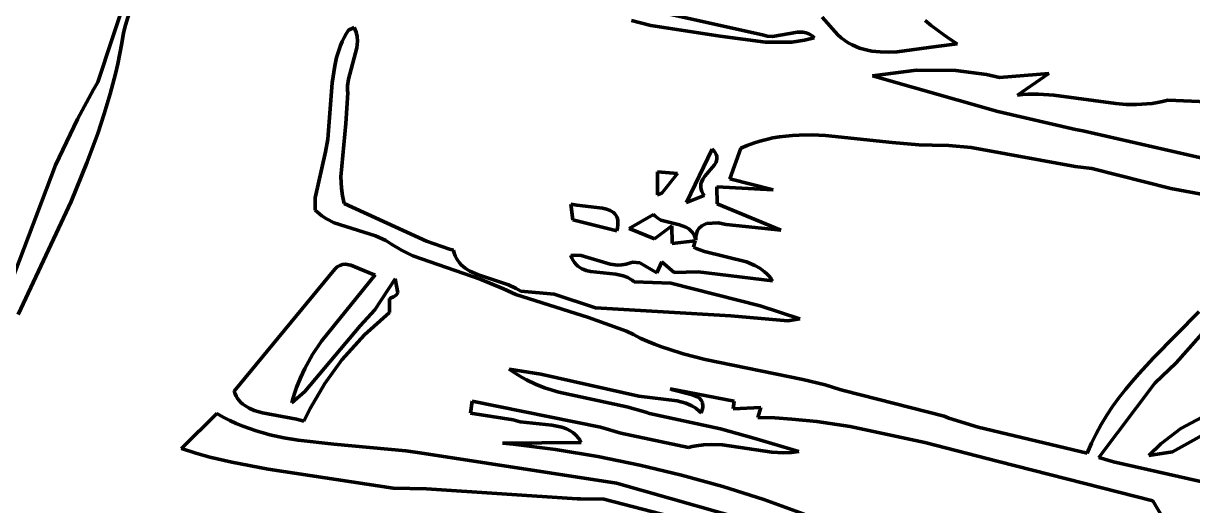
# Model space of a CAD drawing. Header units: millimetres. Extents: x 0 to 14.2, y 0 to 19.5.
# Drawn here: x 5.445 to 7.375, y 10.736 to 11.531 of the extents above; entities that cross this region are included whole.
import ezdxf

# ---------------------------------------------------------------- set-up
doc = ezdxf.new("R2010")
doc.units = ezdxf.units.MM
doc.layers.add('color#010101ff', color=7, linetype='CONTINUOUS', lineweight=100)
doc.layers.add('color#fdfdfdff', color=7, linetype='CONTINUOUS', lineweight=100)

msp = doc.modelspace()

# ---------------------------------------------------------------- linework, layer by layer
at = {"layer": 'color#010101ff'}
for p, q in [((5.6137, 11.5277), (5.6643, 11.6974)), ((5.6163, 11.5805), (5.5678, 11.4339)), ((6.6669, 11.5115), (6.4716, 11.555)), ((6.7635, 11.5412), (6.7892, 11.5121)), ((5.6105, 11.5149), (5.6137, 11.5277)), ((5.9912, 11.5238), (5.9818, 11.5197)), ((5.9928, 11.5201), (5.9912, 11.5238)), ((6.4488, 11.5354), (6.4808, 11.5273)), ((6.4808, 11.5273), (6.5948, 11.5097)), ((6.9432, 11.5274), (6.9331, 11.5355)), ((6.9535, 11.5195), (6.9432, 11.5274)), ((5.6076, 11.4979), (5.6105, 11.5149)), ((5.9745, 11.5072), (5.9713, 11.5008)), ((5.978, 11.5135), (5.9745, 11.5072)), ((5.9818, 11.5197), (5.978, 11.5135)), ((5.9941, 11.5163), (5.9928, 11.5201)), ((5.9957, 11.5089), (5.9941, 11.5163)), ((5.9953, 11.4906), (5.9962, 11.5016)), ((5.9962, 11.5016), (5.9957, 11.5089)), ((6.5948, 11.5097), (6.67, 11.4999)), ((6.6727, 11.5099), (6.6669, 11.5115)), ((6.6815, 11.5092), (6.6727, 11.5099)), ((6.7228, 11.5163), (6.6815, 11.5092)), ((6.7131, 11.4997), (6.7344, 11.5028)), ((6.7313, 11.5161), (6.7228, 11.5163)), ((6.7369, 11.515), (6.7313, 11.5161)), ((6.7344, 11.5028), (6.7501, 11.5071)), ((6.7423, 11.5128), (6.7369, 11.515)), ((6.745, 11.5112), (6.7423, 11.5128)), ((6.7476, 11.5094), (6.745, 11.5112)), ((6.7501, 11.5071), (6.7476, 11.5094)), ((6.7892, 11.5121), (6.7948, 11.5071)), ((6.7948, 11.5071), (6.8006, 11.5027)), ((6.8006, 11.5027), (6.8065, 11.4988)), ((6.9641, 11.5118), (6.9535, 11.5195)), ((6.9749, 11.5044), (6.9641, 11.5118)), ((6.986, 11.4972), (6.9749, 11.5044)), ((5.6044, 11.481), (5.6076, 11.4979)), ((5.9661, 11.4878), (5.9619, 11.4744)), ((5.9685, 11.4943), (5.9661, 11.4878)), ((5.9713, 11.5008), (5.9685, 11.4943)), ((5.9815, 11.439), (5.9953, 11.4906)), ((6.67, 11.4999), (6.7131, 11.4997)), ((6.8065, 11.4988), (6.8126, 11.4954)), ((6.8126, 11.4954), (6.8189, 11.4925)), ((6.8189, 11.4925), (6.8252, 11.49)), ((6.8252, 11.49), (6.8318, 11.488)), ((6.8318, 11.488), (6.8384, 11.4864)), ((6.8384, 11.4864), (6.8451, 11.4851)), ((6.8451, 11.4851), (6.8519, 11.4842)), ((6.8519, 11.4842), (6.8588, 11.4836)), ((6.8588, 11.4836), (6.8729, 11.4833)), ((6.8729, 11.4833), (6.8871, 11.484)), ((6.8871, 11.484), (6.9517, 11.4929)), ((6.9517, 11.4929), (6.986, 11.4972)), ((5.5969, 11.4476), (5.6008, 11.4643)), ((5.6008, 11.4643), (5.6044, 11.481)), ((5.9619, 11.4744), (5.9588, 11.4607)), ((5.5883, 11.4144), (5.5969, 11.4476)), ((5.9588, 11.4607), (5.9549, 11.4326)), ((6.9188, 11.4536), (6.8466, 11.4443)), ((6.8466, 11.4443), (7.0535, 11.3854)), ((6.9842, 11.4531), (6.9188, 11.4536)), ((7.0347, 11.4463), (6.9842, 11.4531)), ((7.0561, 11.4416), (7.0347, 11.4463)), ((7.1373, 11.4483), (7.0561, 11.4416)), ((7.0856, 11.4124), (7.1373, 11.4483)), ((5.5678, 11.4339), (5.5608, 11.4218)), ((5.9549, 11.4326), (5.9476, 11.3397)), ((5.9801, 11.4277), (5.9815, 11.439)), ((5.9802, 11.4201), (5.9801, 11.4277)), ((5.5608, 11.4218), (5.5341, 11.3726)), ((5.5785, 11.3816), (5.5883, 11.4144)), ((5.9774, 11.3658), (5.9807, 11.4162)), ((5.9807, 11.4162), (5.9802, 11.4201)), ((7.0943, 11.4133), (7.0856, 11.4124)), ((7.1029, 11.4139), (7.0943, 11.4133)), ((7.1202, 11.4141), (7.1029, 11.4139)), ((7.1459, 11.4125), (7.1202, 11.4141)), ((7.2482, 11.3984), (7.1459, 11.4125)), ((7.0535, 11.3854), (7.1816, 11.356)), ((7.2652, 11.3972), (7.2482, 11.3984)), ((7.2823, 11.397), (7.2652, 11.3972)), ((7.2908, 11.3973), (7.2823, 11.397)), ((7.2994, 11.3979), (7.2908, 11.3973)), ((7.3079, 11.3989), (7.2994, 11.3979)), ((7.3165, 11.4003), (7.3079, 11.3989)), ((7.3251, 11.4021), (7.3165, 11.4003)), ((7.3336, 11.4043), (7.3251, 11.4021)), ((7.4818, 11.3977), (7.3336, 11.4043)), ((5.5341, 11.3726), (5.4982, 11.2969)), ((5.5678, 11.349), (5.5785, 11.3816)), ((5.55, 11.3008), (5.5678, 11.349)), ((5.9689, 11.2776), (5.9774, 11.3658)), ((6.7251, 11.3466), (6.7143, 11.346)), ((6.7469, 11.3469), (6.7251, 11.3466)), ((6.7688, 11.3461), (6.7469, 11.3469)), ((7.1816, 11.356), (7.1936, 11.3537)), ((7.1936, 11.3537), (7.4676, 11.291)), ((5.9476, 11.3397), (5.9436, 11.3189)), ((6.6395, 11.3295), (6.629, 11.3251)), ((6.65, 11.3334), (6.6395, 11.3295)), ((6.6606, 11.3367), (6.65, 11.3334)), ((6.6713, 11.3395), (6.6606, 11.3367)), ((6.6819, 11.3418), (6.6713, 11.3395)), ((6.6927, 11.3436), (6.6819, 11.3418)), ((6.7034, 11.345), (6.6927, 11.3436)), ((6.7143, 11.346), (6.7034, 11.345)), ((6.879, 11.3344), (6.7688, 11.3461)), ((6.923, 11.3307), (6.879, 11.3344)), ((6.9449, 11.33), (6.923, 11.3307)), ((6.9725, 11.3294), (6.9449, 11.33)), ((7.0091, 11.326), (6.9725, 11.3294)), ((5.9436, 11.3189), (5.9265, 11.2431)), ((6.5819, 11.3236), (6.5396, 11.2356)), ((6.5847, 11.3205), (6.5819, 11.3236)), ((6.5868, 11.3176), (6.5847, 11.3205)), ((6.5883, 11.3147), (6.5868, 11.3176)), ((6.5893, 11.312), (6.5883, 11.3147)), ((6.5897, 11.3094), (6.5893, 11.312)), ((6.5897, 11.3069), (6.5897, 11.3094)), ((6.629, 11.3251), (6.611, 11.2742)), ((7.1808, 11.2947), (7.0091, 11.326)), ((5.4982, 11.2969), (5.4091, 11.0617)), ((5.5238, 11.2372), (5.55, 11.3008)), ((6.5699, 11.279), (6.5858, 11.2973)), ((6.5858, 11.2973), (6.5884, 11.302)), ((6.5884, 11.302), (6.5892, 11.3044)), ((6.5892, 11.3044), (6.5897, 11.3069)), ((7.2082, 11.2912), (7.1808, 11.2947)), ((7.3386, 11.2586), (7.2082, 11.2912)), ((5.9699, 11.2588), (5.9689, 11.2776)), ((6.4913, 11.2862), (6.4918, 11.2481)), ((6.5243, 11.283), (6.4913, 11.2862)), ((6.4986, 11.2508), (6.5243, 11.283)), ((6.564, 11.2688), (6.5664, 11.2741)), ((6.5664, 11.2741), (6.5699, 11.279)), ((6.611, 11.2742), (6.6827, 11.2563)), ((5.9717, 11.2463), (5.9699, 11.2588)), ((6.4918, 11.2481), (6.4986, 11.2508)), ((6.563, 11.2631), (6.5633, 11.266)), ((6.5631, 11.2601), (6.563, 11.2631)), ((6.5636, 11.257), (6.5631, 11.2601)), ((6.5633, 11.266), (6.564, 11.2688)), ((6.5648, 11.2537), (6.5636, 11.257)), ((6.5665, 11.2503), (6.5648, 11.2537)), ((6.5688, 11.2467), (6.5665, 11.2503)), ((6.6827, 11.2563), (6.5894, 11.2614)), ((6.5894, 11.2614), (6.5902, 11.2334)), ((7.5014, 11.228), (7.3386, 11.2586)), ((5.4365, 11.0506), (5.5238, 11.2372)), ((5.9265, 11.2431), (5.9267, 11.223)), ((5.9744, 11.2338), (5.9717, 11.2463)), ((6.1103, 11.1718), (5.9744, 11.2338)), ((6.3485, 11.2329), (6.352, 11.2068)), ((6.3585, 11.2309), (6.3485, 11.2329)), ((6.4008, 11.2263), (6.3585, 11.2309)), ((6.5396, 11.2356), (6.5688, 11.2467)), ((6.5902, 11.2334), (6.6951, 11.1896)), ((5.9267, 11.223), (5.9302, 11.2196)), ((5.9302, 11.2196), (5.9376, 11.2135)), ((5.9376, 11.2135), (5.9454, 11.2083)), ((6.4076, 11.2246), (6.4008, 11.2263)), ((6.4137, 11.2221), (6.4076, 11.2246)), ((6.4164, 11.2205), (6.4137, 11.2221)), ((6.4189, 11.2187), (6.4164, 11.2205)), ((6.421, 11.2167), (6.4189, 11.2187)), ((6.4228, 11.2143), (6.421, 11.2167)), ((6.4242, 11.2117), (6.4228, 11.2143)), ((6.4253, 11.2088), (6.4242, 11.2117)), ((6.4852, 11.2156), (6.4446, 11.1928)), ((6.4873, 11.2132), (6.4852, 11.2156)), ((6.4919, 11.2093), (6.4873, 11.2132)), ((5.9454, 11.2083), (5.958, 11.202)), ((5.958, 11.202), (6.0261, 11.1804)), ((6.352, 11.2068), (6.4242, 11.1886)), ((6.4242, 11.1886), (6.4254, 11.1934)), ((6.426, 11.2055), (6.4253, 11.2088)), ((6.4254, 11.1934), (6.4261, 11.1978)), ((6.4263, 11.2019), (6.426, 11.2055)), ((6.4261, 11.1978), (6.4263, 11.2019)), ((6.4446, 11.1928), (6.4864, 11.1754)), ((6.4864, 11.1754), (6.5154, 11.1972)), ((6.497, 11.2064), (6.4919, 11.2093)), ((6.5279, 11.1986), (6.497, 11.2064)), ((6.5154, 11.1972), (6.5159, 11.1678)), ((6.5384, 11.1949), (6.5279, 11.1986)), ((6.5431, 11.192), (6.5384, 11.1949)), ((6.5598, 11.1927), (6.5574, 11.189)), ((6.5646, 11.1971), (6.5598, 11.1927)), ((6.5727, 11.2007), (6.5646, 11.1971)), ((6.5916, 11.202), (6.5727, 11.2007)), ((6.6051, 11.1993), (6.5916, 11.202)), ((6.6951, 11.1896), (6.6051, 11.1993)), ((6.0261, 11.1804), (6.0433, 11.1725)), ((6.5473, 11.1882), (6.5431, 11.192)), ((6.5492, 11.1859), (6.5473, 11.1882)), ((6.5509, 11.1832), (6.5492, 11.1859)), ((6.5524, 11.1802), (6.5509, 11.1832)), ((6.5538, 11.1769), (6.5524, 11.1802)), ((6.5549, 11.1732), (6.5538, 11.1769)), ((6.5548, 11.1793), (6.5547, 11.1763)), ((6.5547, 11.1763), (6.5549, 11.1732)), ((6.5557, 11.1845), (6.5548, 11.1793)), ((6.5574, 11.189), (6.5557, 11.1845)), ((6.0433, 11.1725), (6.0514, 11.1674)), ((6.0514, 11.1674), (6.0692, 11.1566)), ((6.0692, 11.1566), (6.0878, 11.1474)), ((6.1484, 11.1584), (6.1103, 11.1718)), ((6.155, 11.1567), (6.1484, 11.1584)), ((6.1562, 11.1519), (6.155, 11.1567)), ((6.5159, 11.1678), (6.554, 11.1722)), ((6.554, 11.1722), (6.551, 11.1615)), ((6.551, 11.1615), (6.5554, 11.1596)), ((6.5554, 11.1596), (6.5694, 11.1548)), ((6.5694, 11.1548), (6.6387, 11.1375)), ((6.0878, 11.1474), (6.199, 11.1088)), ((6.1578, 11.1474), (6.1562, 11.1519)), ((6.1597, 11.1433), (6.1578, 11.1474)), ((6.162, 11.1395), (6.1597, 11.1433)), ((6.1646, 11.136), (6.162, 11.1395)), ((6.1675, 11.1328), (6.1646, 11.136)), ((6.3553, 11.1488), (6.3483, 11.1481)), ((6.3483, 11.1481), (6.3503, 11.1436)), ((6.3503, 11.1436), (6.3524, 11.1397)), ((6.3524, 11.1397), (6.3548, 11.1362)), ((6.3548, 11.1362), (6.3575, 11.1331)), ((6.3654, 11.1482), (6.3553, 11.1488)), ((6.4133, 11.1338), (6.3654, 11.1482)), ((6.4431, 11.1348), (6.4397, 11.1338)), ((6.4506, 11.1371), (6.4431, 11.1348)), ((6.4625, 11.1358), (6.4506, 11.1371)), ((6.4906, 11.1197), (6.4625, 11.1358)), ((6.4986, 11.1378), (6.4906, 11.1197)), ((6.5192, 11.1201), (6.4986, 11.1378)), ((6.6387, 11.1375), (6.6523, 11.1317)), ((7.5015, 11.1448), (7.3477, 10.9712)), ((5.9593, 11.1254), (5.7929, 10.9242)), ((5.9368, 11.0067), (6.0257, 11.1163)), ((5.9612, 11.1275), (5.9593, 11.1254)), ((5.9631, 11.1292), (5.9612, 11.1275)), ((5.9672, 11.1318), (5.9631, 11.1292)), ((5.9715, 11.1333), (5.9672, 11.1318)), ((5.9759, 11.1337), (5.9715, 11.1333)), ((5.9853, 11.1322), (5.9759, 11.1337)), ((6.0213, 11.1172), (5.9853, 11.1322)), ((6.0257, 11.1163), (6.0213, 11.1172)), ((6.1707, 11.1299), (6.1675, 11.1328)), ((6.1742, 11.1272), (6.1707, 11.1299)), ((6.1817, 11.1224), (6.1742, 11.1272)), ((6.1944, 11.1166), (6.1817, 11.1224)), ((6.2456, 11.0997), (6.1944, 11.1166)), ((6.3575, 11.1331), (6.3603, 11.1305)), ((6.3603, 11.1305), (6.3634, 11.1282)), ((6.3634, 11.1282), (6.3666, 11.1263)), ((6.3666, 11.1263), (6.37, 11.1247)), ((6.37, 11.1247), (6.3736, 11.1234)), ((6.3736, 11.1234), (6.3811, 11.1214)), ((6.3811, 11.1214), (6.4226, 11.1173)), ((6.4262, 11.1322), (6.4133, 11.1338)), ((6.4226, 11.1173), (6.4348, 11.1146)), ((6.4329, 11.1325), (6.4262, 11.1322)), ((6.4397, 11.1338), (6.4329, 11.1325)), ((6.5586, 11.1213), (6.5192, 11.1201)), ((6.6815, 11.1062), (6.5586, 11.1213)), ((6.6523, 11.1317), (6.6607, 11.1269)), ((6.6607, 11.1269), (6.6684, 11.1212)), ((6.6684, 11.1212), (6.672, 11.1179)), ((6.672, 11.1179), (6.6754, 11.1143)), ((6.0585, 11.1095), (6.025, 11.0584)), ((6.0632, 11.0866), (6.0585, 11.1095)), ((6.199, 11.1088), (6.2373, 11.0929)), ((6.2583, 11.0938), (6.2456, 11.0997)), ((6.4348, 11.1146), (6.4425, 11.1117)), ((6.4425, 11.1117), (6.4461, 11.1097)), ((6.4461, 11.1097), (6.4496, 11.1074)), ((6.4496, 11.1074), (6.453, 11.1048)), ((6.453, 11.1048), (6.5137, 11.1024)), ((6.5137, 11.1024), (6.6611, 11.065)), ((6.6754, 11.1143), (6.6786, 11.1104)), ((6.6786, 11.1104), (6.6815, 11.1062)), ((6.0494, 11.0542), (6.0495, 11.0773)), ((6.0495, 11.0773), (6.0518, 11.0781)), ((6.0518, 11.0781), (6.0557, 11.0798)), ((6.0557, 11.0798), (6.06, 11.0825)), ((6.06, 11.0825), (6.0632, 11.0866)), ((6.2373, 11.0929), (6.2576, 11.0835)), ((6.2576, 11.0835), (6.3776, 11.0457)), ((6.2659, 11.0891), (6.2583, 11.0938)), ((6.3213, 11.0841), (6.2659, 11.0891)), ((6.3892, 11.0618), (6.3213, 11.0841)), ((6.025, 11.0584), (6.0011, 11.0322)), ((6.6126, 11.0488), (6.3892, 11.0618)), ((6.6611, 11.065), (6.7263, 11.0438)), ((6.0082, 11.0174), (6.0494, 11.0542)), ((6.3776, 11.0457), (6.4404, 11.0234)), ((6.7068, 11.0402), (6.6126, 11.0488)), ((6.7263, 11.0438), (6.7068, 11.0402)), ((7.3104, 10.9794), (7.3849, 11.0551)), ((6.0011, 11.0322), (5.9096, 10.9239)), ((6.4404, 11.0234), (6.4517, 11.0175)), ((5.9224, 10.9847), (5.9368, 11.0067)), ((5.9708, 10.9758), (6.0082, 11.0174)), ((6.4517, 11.0175), (6.4631, 11.0119)), ((6.4631, 11.0119), (6.4747, 11.0068)), ((6.4747, 11.0068), (6.4864, 11.002)), ((6.4864, 11.002), (6.4981, 10.9975)), ((5.9096, 10.9619), (5.9224, 10.9847)), ((6.4981, 10.9975), (6.51, 10.9934)), ((6.51, 10.9934), (6.534, 10.9859)), ((6.534, 10.9859), (6.5705, 10.9764)), ((5.9022, 10.9462), (5.9096, 10.9619)), ((5.9425, 10.9371), (5.9708, 10.9758)), ((6.2468, 10.9606), (6.2537, 10.9556)), ((6.2988, 10.9526), (6.2468, 10.9606)), ((6.5705, 10.9764), (6.7316, 10.9438)), ((7.2864, 10.9535), (7.3104, 10.9794)), ((7.3477, 10.9712), (7.3123, 10.9373)), ((5.8958, 10.9301), (5.9022, 10.9462)), ((6.2537, 10.9556), (6.2608, 10.951)), ((6.2608, 10.951), (6.268, 10.9468)), ((6.268, 10.9468), (6.2752, 10.9428)), ((6.2752, 10.9428), (6.2901, 10.9359)), ((6.4605, 10.9163), (6.2988, 10.9526)), ((6.7316, 10.9438), (6.7683, 10.9345)), ((7.2749, 10.9403), (7.2864, 10.9535)), ((5.7929, 10.9242), (5.7944, 10.9199)), ((5.9096, 10.9239), (5.8882, 10.905)), ((5.893, 10.9219), (5.8958, 10.9301)), ((5.9183, 10.896), (5.9425, 10.9371)), ((6.2901, 10.9359), (6.3052, 10.9299)), ((6.3052, 10.9299), (6.3285, 10.9227)), ((6.3285, 10.9227), (6.4409, 10.8987)), ((6.6182, 10.9078), (6.5125, 10.9283)), ((6.5125, 10.9283), (6.5147, 10.9272)), ((6.5147, 10.9272), (6.5473, 10.9188)), ((6.7683, 10.9345), (6.7925, 10.9273)), ((6.7925, 10.9273), (6.7983, 10.9254)), ((6.7983, 10.9254), (6.9645, 10.8829)), ((7.3123, 10.9373), (7.2198, 10.8149)), ((7.2529, 10.9131), (7.2637, 10.9268)), ((7.2637, 10.9268), (7.2749, 10.9403)), ((7.5223, 10.9249), (7.3417, 10.8241)), ((7.3554, 10.8629), (7.4719, 10.9248)), ((5.7944, 10.9199), (5.7964, 10.9159)), ((5.7964, 10.9159), (5.7986, 10.9123)), ((5.7986, 10.9123), (5.8012, 10.9089)), ((5.8012, 10.9089), (5.804, 10.9059)), ((5.804, 10.9059), (5.8071, 10.9031)), ((5.8071, 10.9031), (5.8105, 10.9006)), ((5.8882, 10.905), (5.8904, 10.9135)), ((5.8904, 10.9135), (5.893, 10.9219)), ((6.1858, 10.9078), (6.1831, 10.8881)), ((6.3977, 10.8649), (6.1858, 10.9078)), ((6.5241, 10.9084), (6.4605, 10.9163)), ((6.5384, 10.9047), (6.5241, 10.9084)), ((6.5484, 10.9003), (6.5384, 10.9047)), ((6.5473, 10.9188), (6.5569, 10.9152)), ((6.5569, 10.9152), (6.5608, 10.9127)), ((6.5608, 10.9127), (6.5637, 10.9096)), ((6.5637, 10.9096), (6.5648, 10.9078)), ((6.5648, 10.9078), (6.5656, 10.9057)), ((6.5656, 10.9057), (6.5661, 10.9035)), ((6.5661, 10.9035), (6.5663, 10.901)), ((6.6165, 10.8953), (6.6182, 10.9078)), ((7.2426, 10.899), (7.2529, 10.9131)), ((5.7643, 10.8876), (5.706, 10.83)), ((5.7748, 10.8816), (5.7643, 10.8876)), ((5.8105, 10.9006), (5.8179, 10.8962)), ((5.8179, 10.8962), (5.826, 10.8927)), ((5.826, 10.8927), (5.8394, 10.8886)), ((5.8394, 10.8886), (5.8957, 10.8781)), ((5.908, 10.8747), (5.9183, 10.896)), ((6.1831, 10.8881), (6.2531, 10.877)), ((6.4409, 10.8987), (6.4725, 10.8897)), ((6.4725, 10.8897), (6.4785, 10.8876)), ((6.4785, 10.8876), (6.5958, 10.862)), ((6.5547, 10.8963), (6.5484, 10.9003)), ((6.5606, 10.8913), (6.5547, 10.8963)), ((6.5634, 10.8884), (6.5606, 10.8913)), ((6.5647, 10.892), (6.5634, 10.8884)), ((6.5656, 10.8952), (6.5647, 10.892)), ((6.5662, 10.8982), (6.5656, 10.8952)), ((6.5663, 10.901), (6.5662, 10.8982)), ((6.6619, 10.8974), (6.6165, 10.8953)), ((6.6573, 10.8809), (6.6619, 10.8974)), ((7.2238, 10.8696), (7.2329, 10.8845)), ((7.2329, 10.8845), (7.2426, 10.899)), ((5.7855, 10.8761), (5.7748, 10.8816)), ((5.7963, 10.8712), (5.7855, 10.8761)), ((5.8072, 10.8666), (5.7963, 10.8712)), ((5.8182, 10.8625), (5.8072, 10.8666)), ((5.8957, 10.8781), (5.908, 10.8747)), ((6.2531, 10.877), (6.257, 10.8757)), ((6.257, 10.8757), (6.265, 10.8735)), ((6.265, 10.8735), (6.3173, 10.8681)), ((6.3173, 10.8681), (6.3338, 10.8648)), ((6.3338, 10.8648), (6.3415, 10.8621)), ((6.4308, 10.855), (6.3977, 10.8649)), ((6.6852, 10.8801), (6.6573, 10.8809)), ((6.713, 10.8784), (6.6852, 10.8801)), ((6.7545, 10.8742), (6.713, 10.8784)), ((6.8096, 10.866), (6.7545, 10.8742)), ((6.9326, 10.8397), (6.8096, 10.866)), ((6.9645, 10.8829), (6.9724, 10.8799)), ((6.9724, 10.8799), (7.0206, 10.8649)), ((7.0206, 10.8649), (7.2007, 10.822)), ((7.2153, 10.8542), (7.2238, 10.8696)), ((5.8294, 10.8588), (5.8182, 10.8625)), ((5.8407, 10.8555), (5.8294, 10.8588)), ((5.852, 10.8525), (5.8407, 10.8555)), ((5.875, 10.8475), (5.852, 10.8525)), ((5.8983, 10.8435), (5.875, 10.8475)), ((6.3415, 10.8621), (6.3486, 10.8584)), ((6.3486, 10.8584), (6.352, 10.8562)), ((6.352, 10.8562), (6.3551, 10.8536)), ((6.3551, 10.8536), (6.3581, 10.8507)), ((6.3581, 10.8507), (6.3608, 10.8475)), ((6.3608, 10.8475), (6.3634, 10.8439)), ((6.5428, 10.8314), (6.4308, 10.855)), ((6.5958, 10.862), (6.6508, 10.8469)), ((6.6508, 10.8469), (6.725, 10.8249)), ((7.2076, 10.8384), (7.2153, 10.8542)), ((7.3224, 10.8375), (7.3554, 10.8629)), ((5.706, 10.83), (5.7294, 10.8223)), ((5.9574, 10.8368), (5.8983, 10.8435)), ((6.0761, 10.826), (5.9574, 10.8368)), ((6.0994, 10.8224), (6.0761, 10.826)), ((6.3657, 10.8399), (6.2355, 10.8386)), ((6.2355, 10.8386), (6.2531, 10.8368)), ((6.2531, 10.8368), (6.3234, 10.828)), ((6.3234, 10.828), (6.3932, 10.8165)), ((6.3634, 10.8439), (6.3657, 10.8399)), ((6.549, 10.8331), (6.5428, 10.8314)), ((6.5552, 10.8344), (6.549, 10.8331)), ((6.5676, 10.836), (6.5552, 10.8344)), ((6.58, 10.8366), (6.5676, 10.836)), ((6.5987, 10.8357), (6.58, 10.8366)), ((6.6805, 10.8239), (6.5987, 10.8357)), ((7.0542, 10.8086), (6.9326, 10.8397)), ((7.2007, 10.822), (7.2076, 10.8384)), ((7.3022, 10.8185), (7.3224, 10.8375)), ((5.7294, 10.8223), (5.753, 10.8156)), ((5.753, 10.8156), (5.7888, 10.8071)), ((5.7888, 10.8071), (5.8491, 10.7959)), ((6.4237, 10.7727), (6.0994, 10.8224)), ((6.3932, 10.8165), (6.4626, 10.8025)), ((6.6996, 10.8229), (6.6805, 10.8239)), ((6.7123, 10.8233), (6.6996, 10.8229)), ((6.725, 10.8249), (6.7123, 10.8233)), ((7.309, 10.7436), (7.0542, 10.8086)), ((7.2198, 10.8149), (7.2443, 10.8078)), ((7.2443, 10.8078), (7.4596, 10.7592)), ((7.3417, 10.8241), (7.3022, 10.8185)), ((5.8491, 10.7959), (6.0554, 10.7642)), ((6.4626, 10.8025), (6.5314, 10.786)), ((6.6876, 10.6979), (6.4237, 10.7727)), ((6.5314, 10.786), (6.5996, 10.767)), ((6.0554, 10.7642), (6.1106, 10.7633)), ((6.1106, 10.7633), (6.3591, 10.7467)), ((6.5996, 10.767), (6.6671, 10.7455)), ((6.3591, 10.7467), (6.3647, 10.747)), ((6.3647, 10.747), (6.4029, 10.746)), ((6.4029, 10.746), (6.5134, 10.7175)), ((6.6671, 10.7455), (6.7338, 10.7216)), ((7.3282, 10.7111), (7.309, 10.7436))]:
    msp.add_line(p, q, dxfattribs=at)
at = {"layer": 'color#fdfdfdff'}
for p, q in [((5.6643, 11.6974), (5.6137, 11.5277)), ((5.5678, 11.4339), (5.6163, 11.5805)), ((6.4716, 11.555), (6.6669, 11.5115)), ((6.7892, 11.5121), (6.7635, 11.5412)), ((5.6137, 11.5277), (5.6105, 11.5149)), ((5.9818, 11.5197), (5.9912, 11.5238)), ((5.9912, 11.5238), (5.9928, 11.5201)), ((6.4808, 11.5273), (6.4488, 11.5354)), ((6.5948, 11.5097), (6.4808, 11.5273)), ((6.9331, 11.5355), (6.9432, 11.5274)), ((6.9432, 11.5274), (6.9535, 11.5195)), ((5.6105, 11.5149), (5.6076, 11.4979)), ((5.9713, 11.5008), (5.9745, 11.5072)), ((5.9745, 11.5072), (5.978, 11.5135)), ((5.978, 11.5135), (5.9818, 11.5197)), ((5.9928, 11.5201), (5.9941, 11.5163)), ((5.9941, 11.5163), (5.9957, 11.5089)), ((5.9962, 11.5016), (5.9953, 11.4906)), ((5.9957, 11.5089), (5.9962, 11.5016)), ((6.67, 11.4999), (6.5948, 11.5097)), ((6.6669, 11.5115), (6.6727, 11.5099)), ((6.6727, 11.5099), (6.6815, 11.5092)), ((6.6815, 11.5092), (6.7228, 11.5163)), ((6.7344, 11.5028), (6.7131, 11.4997)), ((6.7228, 11.5163), (6.7313, 11.5161)), ((6.7313, 11.5161), (6.7369, 11.515)), ((6.7501, 11.5071), (6.7344, 11.5028)), ((6.7369, 11.515), (6.7423, 11.5128)), ((6.7423, 11.5128), (6.745, 11.5112)), ((6.745, 11.5112), (6.7476, 11.5094)), ((6.7476, 11.5094), (6.7501, 11.5071)), ((6.7948, 11.5071), (6.7892, 11.5121)), ((6.8006, 11.5027), (6.7948, 11.5071)), ((6.8065, 11.4988), (6.8006, 11.5027)), ((6.9535, 11.5195), (6.9641, 11.5118)), ((6.9641, 11.5118), (6.9749, 11.5044)), ((6.9749, 11.5044), (6.986, 11.4972)), ((5.6076, 11.4979), (5.6044, 11.481)), ((5.9619, 11.4744), (5.9661, 11.4878)), ((5.9661, 11.4878), (5.9685, 11.4943)), ((5.9685, 11.4943), (5.9713, 11.5008)), ((5.9953, 11.4906), (5.9815, 11.439)), ((6.7131, 11.4997), (6.67, 11.4999)), ((6.8126, 11.4954), (6.8065, 11.4988)), ((6.8189, 11.4925), (6.8126, 11.4954)), ((6.8252, 11.49), (6.8189, 11.4925)), ((6.8318, 11.488), (6.8252, 11.49)), ((6.8384, 11.4864), (6.8318, 11.488)), ((6.8451, 11.4851), (6.8384, 11.4864)), ((6.8519, 11.4842), (6.8451, 11.4851)), ((6.8588, 11.4836), (6.8519, 11.4842)), ((6.8729, 11.4833), (6.8588, 11.4836)), ((6.8871, 11.484), (6.8729, 11.4833)), ((6.9517, 11.4929), (6.8871, 11.484)), ((6.986, 11.4972), (6.9517, 11.4929)), ((5.6008, 11.4643), (5.5969, 11.4476)), ((5.6044, 11.481), (5.6008, 11.4643)), ((5.9588, 11.4607), (5.9619, 11.4744)), ((5.5969, 11.4476), (5.5883, 11.4144)), ((5.9549, 11.4326), (5.9588, 11.4607)), ((6.8466, 11.4443), (6.9188, 11.4536)), ((7.0535, 11.3854), (6.8466, 11.4443)), ((6.9188, 11.4536), (6.9842, 11.4531)), ((6.9842, 11.4531), (7.0347, 11.4463)), ((7.0347, 11.4463), (7.0561, 11.4416)), ((7.0561, 11.4416), (7.1373, 11.4483)), ((7.1373, 11.4483), (7.0856, 11.4124)), ((5.5608, 11.4218), (5.5678, 11.4339)), ((5.9476, 11.3397), (5.9549, 11.4326)), ((5.9815, 11.439), (5.9801, 11.4277)), ((5.9801, 11.4277), (5.9802, 11.4201)), ((5.5341, 11.3726), (5.5608, 11.4218)), ((5.5883, 11.4144), (5.5785, 11.3816)), ((5.9807, 11.4162), (5.9774, 11.3658)), ((5.9802, 11.4201), (5.9807, 11.4162)), ((7.0856, 11.4124), (7.0943, 11.4133)), ((7.0943, 11.4133), (7.1029, 11.4139)), ((7.1029, 11.4139), (7.1202, 11.4141)), ((7.1202, 11.4141), (7.1459, 11.4125)), ((7.1459, 11.4125), (7.2482, 11.3984)), ((7.1816, 11.356), (7.0535, 11.3854)), ((7.2482, 11.3984), (7.2652, 11.3972)), ((7.2652, 11.3972), (7.2823, 11.397)), ((7.2823, 11.397), (7.2908, 11.3973)), ((7.2908, 11.3973), (7.2994, 11.3979)), ((7.2994, 11.3979), (7.3079, 11.3989)), ((7.3079, 11.3989), (7.3165, 11.4003)), ((7.3165, 11.4003), (7.3251, 11.4021)), ((7.3251, 11.4021), (7.3336, 11.4043)), ((7.3336, 11.4043), (7.4818, 11.3977)), ((5.4982, 11.2969), (5.5341, 11.3726)), ((5.5785, 11.3816), (5.5678, 11.349)), ((5.5678, 11.349), (5.55, 11.3008)), ((5.9774, 11.3658), (5.9689, 11.2776)), ((6.7143, 11.346), (6.7251, 11.3466)), ((6.7251, 11.3466), (6.7469, 11.3469)), ((6.7469, 11.3469), (6.7688, 11.3461)), ((7.1936, 11.3537), (7.1816, 11.356)), ((7.4676, 11.291), (7.1936, 11.3537)), ((5.9436, 11.3189), (5.9476, 11.3397)), ((6.629, 11.3251), (6.6395, 11.3295)), ((6.6395, 11.3295), (6.65, 11.3334)), ((6.65, 11.3334), (6.6606, 11.3367)), ((6.6606, 11.3367), (6.6713, 11.3395)), ((6.6713, 11.3395), (6.6819, 11.3418)), ((6.6819, 11.3418), (6.6927, 11.3436)), ((6.6927, 11.3436), (6.7034, 11.345)), ((6.7034, 11.345), (6.7143, 11.346)), ((6.7688, 11.3461), (6.879, 11.3344)), ((6.879, 11.3344), (6.923, 11.3307)), ((6.923, 11.3307), (6.9449, 11.33)), ((6.9449, 11.33), (6.9725, 11.3294)), ((6.9725, 11.3294), (7.0091, 11.326)), ((5.9265, 11.2431), (5.9436, 11.3189)), ((6.5396, 11.2356), (6.5819, 11.3236)), ((6.5819, 11.3236), (6.5847, 11.3205)), ((6.5847, 11.3205), (6.5868, 11.3176)), ((6.5868, 11.3176), (6.5883, 11.3147)), ((6.5883, 11.3147), (6.5893, 11.312)), ((6.5893, 11.312), (6.5897, 11.3094)), ((6.5897, 11.3094), (6.5897, 11.3069)), ((6.611, 11.2742), (6.629, 11.3251)), ((7.0091, 11.326), (7.1808, 11.2947)), ((5.4091, 11.0617), (5.4982, 11.2969)), ((5.55, 11.3008), (5.5238, 11.2372)), ((6.5858, 11.2973), (6.5699, 11.279)), ((6.5884, 11.302), (6.5858, 11.2973)), ((6.5892, 11.3044), (6.5884, 11.302)), ((6.5897, 11.3069), (6.5892, 11.3044)), ((7.1808, 11.2947), (7.2082, 11.2912)), ((7.2082, 11.2912), (7.3386, 11.2586)), ((5.9689, 11.2776), (5.9699, 11.2588)), ((6.4913, 11.2862), (6.5243, 11.283)), ((6.4918, 11.2481), (6.4913, 11.2862)), ((6.5243, 11.283), (6.4986, 11.2508)), ((6.5664, 11.2741), (6.564, 11.2688)), ((6.5699, 11.279), (6.5664, 11.2741)), ((6.6827, 11.2563), (6.611, 11.2742)), ((5.9699, 11.2588), (5.9717, 11.2463)), ((6.4986, 11.2508), (6.4918, 11.2481)), ((6.5633, 11.266), (6.563, 11.2631)), ((6.563, 11.2631), (6.5631, 11.2601)), ((6.5631, 11.2601), (6.5636, 11.257)), ((6.564, 11.2688), (6.5633, 11.266)), ((6.5636, 11.257), (6.5648, 11.2537)), ((6.5648, 11.2537), (6.5665, 11.2503)), ((6.5665, 11.2503), (6.5688, 11.2467)), ((6.5902, 11.2334), (6.5894, 11.2614)), ((6.5894, 11.2614), (6.6827, 11.2563)), ((7.3386, 11.2586), (7.5014, 11.228)), ((5.5238, 11.2372), (5.4365, 11.0506)), ((5.9267, 11.223), (5.9265, 11.2431)), ((5.9717, 11.2463), (5.9744, 11.2338)), ((5.9744, 11.2338), (6.1103, 11.1718)), ((6.3485, 11.2329), (6.3585, 11.2309)), ((6.352, 11.2068), (6.3485, 11.2329)), ((6.3585, 11.2309), (6.4008, 11.2263)), ((6.5688, 11.2467), (6.5396, 11.2356)), ((6.6951, 11.1896), (6.5902, 11.2334)), ((5.9302, 11.2196), (5.9267, 11.223)), ((5.9376, 11.2135), (5.9302, 11.2196)), ((5.9454, 11.2083), (5.9376, 11.2135)), ((6.4008, 11.2263), (6.4076, 11.2246)), ((6.4076, 11.2246), (6.4137, 11.2221)), ((6.4137, 11.2221), (6.4164, 11.2205)), ((6.4164, 11.2205), (6.4189, 11.2187)), ((6.4189, 11.2187), (6.421, 11.2167)), ((6.421, 11.2167), (6.4228, 11.2143)), ((6.4228, 11.2143), (6.4242, 11.2117)), ((6.4242, 11.2117), (6.4253, 11.2088)), ((6.4446, 11.1928), (6.4852, 11.2156)), ((6.4852, 11.2156), (6.4873, 11.2132)), ((6.4873, 11.2132), (6.4919, 11.2093)), ((5.958, 11.202), (5.9454, 11.2083)), ((6.0261, 11.1804), (5.958, 11.202)), ((6.4242, 11.1886), (6.352, 11.2068)), ((6.4254, 11.1934), (6.4242, 11.1886)), ((6.4253, 11.2088), (6.426, 11.2055)), ((6.4261, 11.1978), (6.4254, 11.1934)), ((6.426, 11.2055), (6.4263, 11.2019)), ((6.4263, 11.2019), (6.4261, 11.1978)), ((6.4864, 11.1754), (6.4446, 11.1928)), ((6.5154, 11.1972), (6.4864, 11.1754)), ((6.4919, 11.2093), (6.497, 11.2064)), ((6.497, 11.2064), (6.5279, 11.1986)), ((6.5159, 11.1678), (6.5154, 11.1972)), ((6.5279, 11.1986), (6.5384, 11.1949)), ((6.5384, 11.1949), (6.5431, 11.192)), ((6.5574, 11.189), (6.5598, 11.1927)), ((6.5598, 11.1927), (6.5646, 11.1971)), ((6.5646, 11.1971), (6.5727, 11.2007)), ((6.5727, 11.2007), (6.5916, 11.202)), ((6.5916, 11.202), (6.6051, 11.1993)), ((6.6051, 11.1993), (6.6951, 11.1896)), ((6.0433, 11.1725), (6.0261, 11.1804)), ((6.5431, 11.192), (6.5473, 11.1882)), ((6.5473, 11.1882), (6.5492, 11.1859)), ((6.5492, 11.1859), (6.5509, 11.1832)), ((6.5509, 11.1832), (6.5524, 11.1802)), ((6.5524, 11.1802), (6.5538, 11.1769)), ((6.5538, 11.1769), (6.5549, 11.1732)), ((6.5547, 11.1763), (6.5548, 11.1793)), ((6.5549, 11.1732), (6.5547, 11.1763)), ((6.5548, 11.1793), (6.5557, 11.1845)), ((6.5557, 11.1845), (6.5574, 11.189)), ((6.0514, 11.1674), (6.0433, 11.1725)), ((6.0692, 11.1566), (6.0514, 11.1674)), ((6.0878, 11.1474), (6.0692, 11.1566)), ((6.1103, 11.1718), (6.1484, 11.1584)), ((6.1484, 11.1584), (6.155, 11.1567)), ((6.155, 11.1567), (6.1562, 11.1519)), ((6.554, 11.1722), (6.5159, 11.1678)), ((6.551, 11.1615), (6.554, 11.1722)), ((6.5554, 11.1596), (6.551, 11.1615)), ((6.5694, 11.1548), (6.5554, 11.1596)), ((6.6387, 11.1375), (6.5694, 11.1548)), ((6.199, 11.1088), (6.0878, 11.1474)), ((6.1562, 11.1519), (6.1578, 11.1474)), ((6.1578, 11.1474), (6.1597, 11.1433)), ((6.1597, 11.1433), (6.162, 11.1395)), ((6.162, 11.1395), (6.1646, 11.136)), ((6.1646, 11.136), (6.1675, 11.1328)), ((6.3483, 11.1481), (6.3553, 11.1488)), ((6.3503, 11.1436), (6.3483, 11.1481)), ((6.3524, 11.1397), (6.3503, 11.1436)), ((6.3548, 11.1362), (6.3524, 11.1397)), ((6.3575, 11.1331), (6.3548, 11.1362)), ((6.3553, 11.1488), (6.3654, 11.1482)), ((6.3654, 11.1482), (6.4133, 11.1338)), ((6.4397, 11.1338), (6.4431, 11.1348)), ((6.4431, 11.1348), (6.4506, 11.1371)), ((6.4506, 11.1371), (6.4625, 11.1358)), ((6.4625, 11.1358), (6.4906, 11.1197)), ((6.4906, 11.1197), (6.4986, 11.1378)), ((6.4986, 11.1378), (6.5192, 11.1201)), ((6.6523, 11.1317), (6.6387, 11.1375)), ((7.3477, 10.9712), (7.5015, 11.1448)), ((5.7929, 10.9242), (5.9593, 11.1254)), ((6.0257, 11.1163), (5.9368, 11.0067)), ((5.9593, 11.1254), (5.9612, 11.1275)), ((5.9612, 11.1275), (5.9631, 11.1292)), ((5.9631, 11.1292), (5.9672, 11.1318)), ((5.9672, 11.1318), (5.9715, 11.1333)), ((5.9715, 11.1333), (5.9759, 11.1337)), ((5.9759, 11.1337), (5.9853, 11.1322)), ((5.9853, 11.1322), (6.0213, 11.1172)), ((6.0213, 11.1172), (6.0257, 11.1163)), ((6.1675, 11.1328), (6.1707, 11.1299)), ((6.1707, 11.1299), (6.1742, 11.1272)), ((6.1742, 11.1272), (6.1817, 11.1224)), ((6.1817, 11.1224), (6.1944, 11.1166)), ((6.1944, 11.1166), (6.2456, 11.0997)), ((6.3603, 11.1305), (6.3575, 11.1331)), ((6.3634, 11.1282), (6.3603, 11.1305)), ((6.3666, 11.1263), (6.3634, 11.1282)), ((6.37, 11.1247), (6.3666, 11.1263)), ((6.3736, 11.1234), (6.37, 11.1247)), ((6.3811, 11.1214), (6.3736, 11.1234)), ((6.4226, 11.1173), (6.3811, 11.1214)), ((6.4133, 11.1338), (6.4262, 11.1322)), ((6.4348, 11.1146), (6.4226, 11.1173)), ((6.4262, 11.1322), (6.4329, 11.1325)), ((6.4329, 11.1325), (6.4397, 11.1338)), ((6.5192, 11.1201), (6.5586, 11.1213)), ((6.5586, 11.1213), (6.6815, 11.1062)), ((6.6607, 11.1269), (6.6523, 11.1317)), ((6.6684, 11.1212), (6.6607, 11.1269)), ((6.672, 11.1179), (6.6684, 11.1212)), ((6.6754, 11.1143), (6.672, 11.1179)), ((6.025, 11.0584), (6.0585, 11.1095)), ((6.0585, 11.1095), (6.0632, 11.0866)), ((6.2373, 11.0929), (6.199, 11.1088)), ((6.2456, 11.0997), (6.2583, 11.0938)), ((6.4425, 11.1117), (6.4348, 11.1146)), ((6.4461, 11.1097), (6.4425, 11.1117)), ((6.4496, 11.1074), (6.4461, 11.1097)), ((6.453, 11.1048), (6.4496, 11.1074)), ((6.5137, 11.1024), (6.453, 11.1048)), ((6.6611, 11.065), (6.5137, 11.1024)), ((6.6786, 11.1104), (6.6754, 11.1143)), ((6.6815, 11.1062), (6.6786, 11.1104)), ((6.0495, 11.0773), (6.0494, 11.0542)), ((6.0518, 11.0781), (6.0495, 11.0773)), ((6.0557, 11.0798), (6.0518, 11.0781)), ((6.06, 11.0825), (6.0557, 11.0798)), ((6.0632, 11.0866), (6.06, 11.0825)), ((6.2576, 11.0835), (6.2373, 11.0929)), ((6.3776, 11.0457), (6.2576, 11.0835)), ((6.2583, 11.0938), (6.2659, 11.0891)), ((6.2659, 11.0891), (6.3213, 11.0841)), ((6.3213, 11.0841), (6.3892, 11.0618)), ((6.0011, 11.0322), (6.025, 11.0584)), ((6.3892, 11.0618), (6.6126, 11.0488)), ((6.7263, 11.0438), (6.6611, 11.065)), ((6.0494, 11.0542), (6.0082, 11.0174)), ((6.4404, 11.0234), (6.3776, 11.0457)), ((6.6126, 11.0488), (6.7068, 11.0402)), ((6.7068, 11.0402), (6.7263, 11.0438)), ((7.3849, 11.0551), (7.3104, 10.9794)), ((5.9096, 10.9239), (6.0011, 11.0322)), ((6.4517, 11.0175), (6.4404, 11.0234)), ((5.9368, 11.0067), (5.9224, 10.9847)), ((6.0082, 11.0174), (5.9708, 10.9758)), ((6.4631, 11.0119), (6.4517, 11.0175)), ((6.4747, 11.0068), (6.4631, 11.0119)), ((6.4864, 11.002), (6.4747, 11.0068)), ((6.4981, 10.9975), (6.4864, 11.002)), ((5.9224, 10.9847), (5.9096, 10.9619)), ((6.51, 10.9934), (6.4981, 10.9975)), ((6.534, 10.9859), (6.51, 10.9934)), ((6.5705, 10.9764), (6.534, 10.9859)), ((5.9096, 10.9619), (5.9022, 10.9462)), ((5.9708, 10.9758), (5.9425, 10.9371)), ((6.2468, 10.9606), (6.2988, 10.9526)), ((6.2537, 10.9556), (6.2468, 10.9606)), ((6.7316, 10.9438), (6.5705, 10.9764)), ((7.3104, 10.9794), (7.2864, 10.9535)), ((7.3123, 10.9373), (7.3477, 10.9712)), ((5.9022, 10.9462), (5.8958, 10.9301)), ((6.2608, 10.951), (6.2537, 10.9556)), ((6.268, 10.9468), (6.2608, 10.951)), ((6.2752, 10.9428), (6.268, 10.9468)), ((6.2901, 10.9359), (6.2752, 10.9428)), ((6.2988, 10.9526), (6.4605, 10.9163)), ((6.7683, 10.9345), (6.7316, 10.9438)), ((7.2864, 10.9535), (7.2749, 10.9403)), ((5.7944, 10.9199), (5.7929, 10.9242)), ((5.8882, 10.905), (5.9096, 10.9239)), ((5.8958, 10.9301), (5.893, 10.9219)), ((5.9425, 10.9371), (5.9183, 10.896)), ((6.3052, 10.9299), (6.2901, 10.9359)), ((6.3285, 10.9227), (6.3052, 10.9299)), ((6.4409, 10.8987), (6.3285, 10.9227)), ((6.5147, 10.9272), (6.5125, 10.9283)), ((6.5125, 10.9283), (6.6182, 10.9078)), ((6.5473, 10.9188), (6.5147, 10.9272)), ((6.7925, 10.9273), (6.7683, 10.9345)), ((6.7983, 10.9254), (6.7925, 10.9273)), ((6.9645, 10.8829), (6.7983, 10.9254)), ((7.2198, 10.8149), (7.3123, 10.9373)), ((7.2637, 10.9268), (7.2529, 10.9131)), ((7.2749, 10.9403), (7.2637, 10.9268)), ((7.3417, 10.8241), (7.5223, 10.9249)), ((7.4719, 10.9248), (7.3554, 10.8629)), ((5.7964, 10.9159), (5.7944, 10.9199)), ((5.7986, 10.9123), (5.7964, 10.9159)), ((5.8012, 10.9089), (5.7986, 10.9123)), ((5.804, 10.9059), (5.8012, 10.9089)), ((5.8071, 10.9031), (5.804, 10.9059)), ((5.8105, 10.9006), (5.8071, 10.9031)), ((5.8904, 10.9135), (5.8882, 10.905)), ((5.893, 10.9219), (5.8904, 10.9135)), ((6.1831, 10.8881), (6.1858, 10.9078)), ((6.1858, 10.9078), (6.3977, 10.8649)), ((6.4605, 10.9163), (6.5241, 10.9084)), ((6.5241, 10.9084), (6.5384, 10.9047)), ((6.5384, 10.9047), (6.5484, 10.9003)), ((6.5569, 10.9152), (6.5473, 10.9188)), ((6.5608, 10.9127), (6.5569, 10.9152)), ((6.5637, 10.9096), (6.5608, 10.9127)), ((6.5648, 10.9078), (6.5637, 10.9096)), ((6.5656, 10.9057), (6.5648, 10.9078)), ((6.5661, 10.9035), (6.5656, 10.9057)), ((6.5663, 10.901), (6.5661, 10.9035)), ((6.6182, 10.9078), (6.6165, 10.8953)), ((7.2529, 10.9131), (7.2426, 10.899)), ((5.706, 10.83), (5.7643, 10.8876)), ((5.7643, 10.8876), (5.7748, 10.8816)), ((5.8179, 10.8962), (5.8105, 10.9006)), ((5.826, 10.8927), (5.8179, 10.8962)), ((5.8394, 10.8886), (5.826, 10.8927)), ((5.8957, 10.8781), (5.8394, 10.8886)), ((5.9183, 10.896), (5.908, 10.8747)), ((6.2531, 10.877), (6.1831, 10.8881)), ((6.4725, 10.8897), (6.4409, 10.8987)), ((6.4785, 10.8876), (6.4725, 10.8897)), ((6.5958, 10.862), (6.4785, 10.8876)), ((6.5484, 10.9003), (6.5547, 10.8963)), ((6.5547, 10.8963), (6.5606, 10.8913)), ((6.5606, 10.8913), (6.5634, 10.8884)), ((6.5634, 10.8884), (6.5647, 10.892)), ((6.5647, 10.892), (6.5656, 10.8952)), ((6.5656, 10.8952), (6.5662, 10.8982)), ((6.5662, 10.8982), (6.5663, 10.901)), ((6.6165, 10.8953), (6.6619, 10.8974)), ((6.6619, 10.8974), (6.6573, 10.8809)), ((7.2329, 10.8845), (7.2238, 10.8696)), ((7.2426, 10.899), (7.2329, 10.8845)), ((5.7748, 10.8816), (5.7855, 10.8761)), ((5.7855, 10.8761), (5.7963, 10.8712)), ((5.7963, 10.8712), (5.8072, 10.8666)), ((5.8072, 10.8666), (5.8182, 10.8625)), ((5.908, 10.8747), (5.8957, 10.8781)), ((6.257, 10.8757), (6.2531, 10.877)), ((6.265, 10.8735), (6.257, 10.8757)), ((6.3173, 10.8681), (6.265, 10.8735)), ((6.3338, 10.8648), (6.3173, 10.8681)), ((6.3415, 10.8621), (6.3338, 10.8648)), ((6.3977, 10.8649), (6.4308, 10.855)), ((6.6573, 10.8809), (6.6852, 10.8801)), ((6.6852, 10.8801), (6.713, 10.8784)), ((6.713, 10.8784), (6.7545, 10.8742)), ((6.7545, 10.8742), (6.8096, 10.866)), ((6.8096, 10.866), (6.9326, 10.8397)), ((6.9724, 10.8799), (6.9645, 10.8829)), ((7.0206, 10.8649), (6.9724, 10.8799)), ((7.2007, 10.822), (7.0206, 10.8649)), ((7.2238, 10.8696), (7.2153, 10.8542)), ((5.8182, 10.8625), (5.8294, 10.8588)), ((5.8294, 10.8588), (5.8407, 10.8555)), ((5.8407, 10.8555), (5.852, 10.8525)), ((5.852, 10.8525), (5.875, 10.8475)), ((5.875, 10.8475), (5.8983, 10.8435)), ((6.3486, 10.8584), (6.3415, 10.8621)), ((6.352, 10.8562), (6.3486, 10.8584)), ((6.3551, 10.8536), (6.352, 10.8562)), ((6.3581, 10.8507), (6.3551, 10.8536)), ((6.3608, 10.8475), (6.3581, 10.8507)), ((6.3634, 10.8439), (6.3608, 10.8475)), ((6.4308, 10.855), (6.5428, 10.8314)), ((6.6508, 10.8469), (6.5958, 10.862)), ((6.725, 10.8249), (6.6508, 10.8469)), ((7.2153, 10.8542), (7.2076, 10.8384)), ((7.3554, 10.8629), (7.3224, 10.8375)), ((5.7294, 10.8223), (5.706, 10.83)), ((5.8983, 10.8435), (5.9574, 10.8368)), ((5.9574, 10.8368), (6.0761, 10.826)), ((6.0761, 10.826), (6.0994, 10.8224)), ((6.2355, 10.8386), (6.3657, 10.8399)), ((6.2531, 10.8368), (6.2355, 10.8386)), ((6.3234, 10.828), (6.2531, 10.8368)), ((6.3932, 10.8165), (6.3234, 10.828)), ((6.3657, 10.8399), (6.3634, 10.8439)), ((6.5428, 10.8314), (6.549, 10.8331)), ((6.549, 10.8331), (6.5552, 10.8344)), ((6.5552, 10.8344), (6.5676, 10.836)), ((6.5676, 10.836), (6.58, 10.8366)), ((6.58, 10.8366), (6.5987, 10.8357)), ((6.5987, 10.8357), (6.6805, 10.8239)), ((6.9326, 10.8397), (7.0542, 10.8086)), ((7.2076, 10.8384), (7.2007, 10.822)), ((7.3224, 10.8375), (7.3022, 10.8185)), ((5.753, 10.8156), (5.7294, 10.8223)), ((5.7888, 10.8071), (5.753, 10.8156)), ((5.8491, 10.7959), (5.7888, 10.8071)), ((6.0994, 10.8224), (6.4237, 10.7727)), ((6.4626, 10.8025), (6.3932, 10.8165)), ((6.6805, 10.8239), (6.6996, 10.8229)), ((6.6996, 10.8229), (6.7123, 10.8233)), ((6.7123, 10.8233), (6.725, 10.8249)), ((7.0542, 10.8086), (7.309, 10.7436)), ((7.2443, 10.8078), (7.2198, 10.8149)), ((7.4596, 10.7592), (7.2443, 10.8078)), ((7.3022, 10.8185), (7.3417, 10.8241)), ((6.0554, 10.7642), (5.8491, 10.7959)), ((6.5314, 10.786), (6.4626, 10.8025)), ((6.4237, 10.7727), (6.6876, 10.6979)), ((6.5996, 10.767), (6.5314, 10.786)), ((6.1106, 10.7633), (6.0554, 10.7642)), ((6.3591, 10.7467), (6.1106, 10.7633)), ((6.6671, 10.7455), (6.5996, 10.767)), ((6.3647, 10.747), (6.3591, 10.7467)), ((6.4029, 10.746), (6.3647, 10.747)), ((6.5134, 10.7175), (6.4029, 10.746)), ((6.7338, 10.7216), (6.6671, 10.7455)), ((7.309, 10.7436), (7.3282, 10.7111))]:
    msp.add_line(p, q, dxfattribs=at)

doc.saveas('drawing.dxf')
